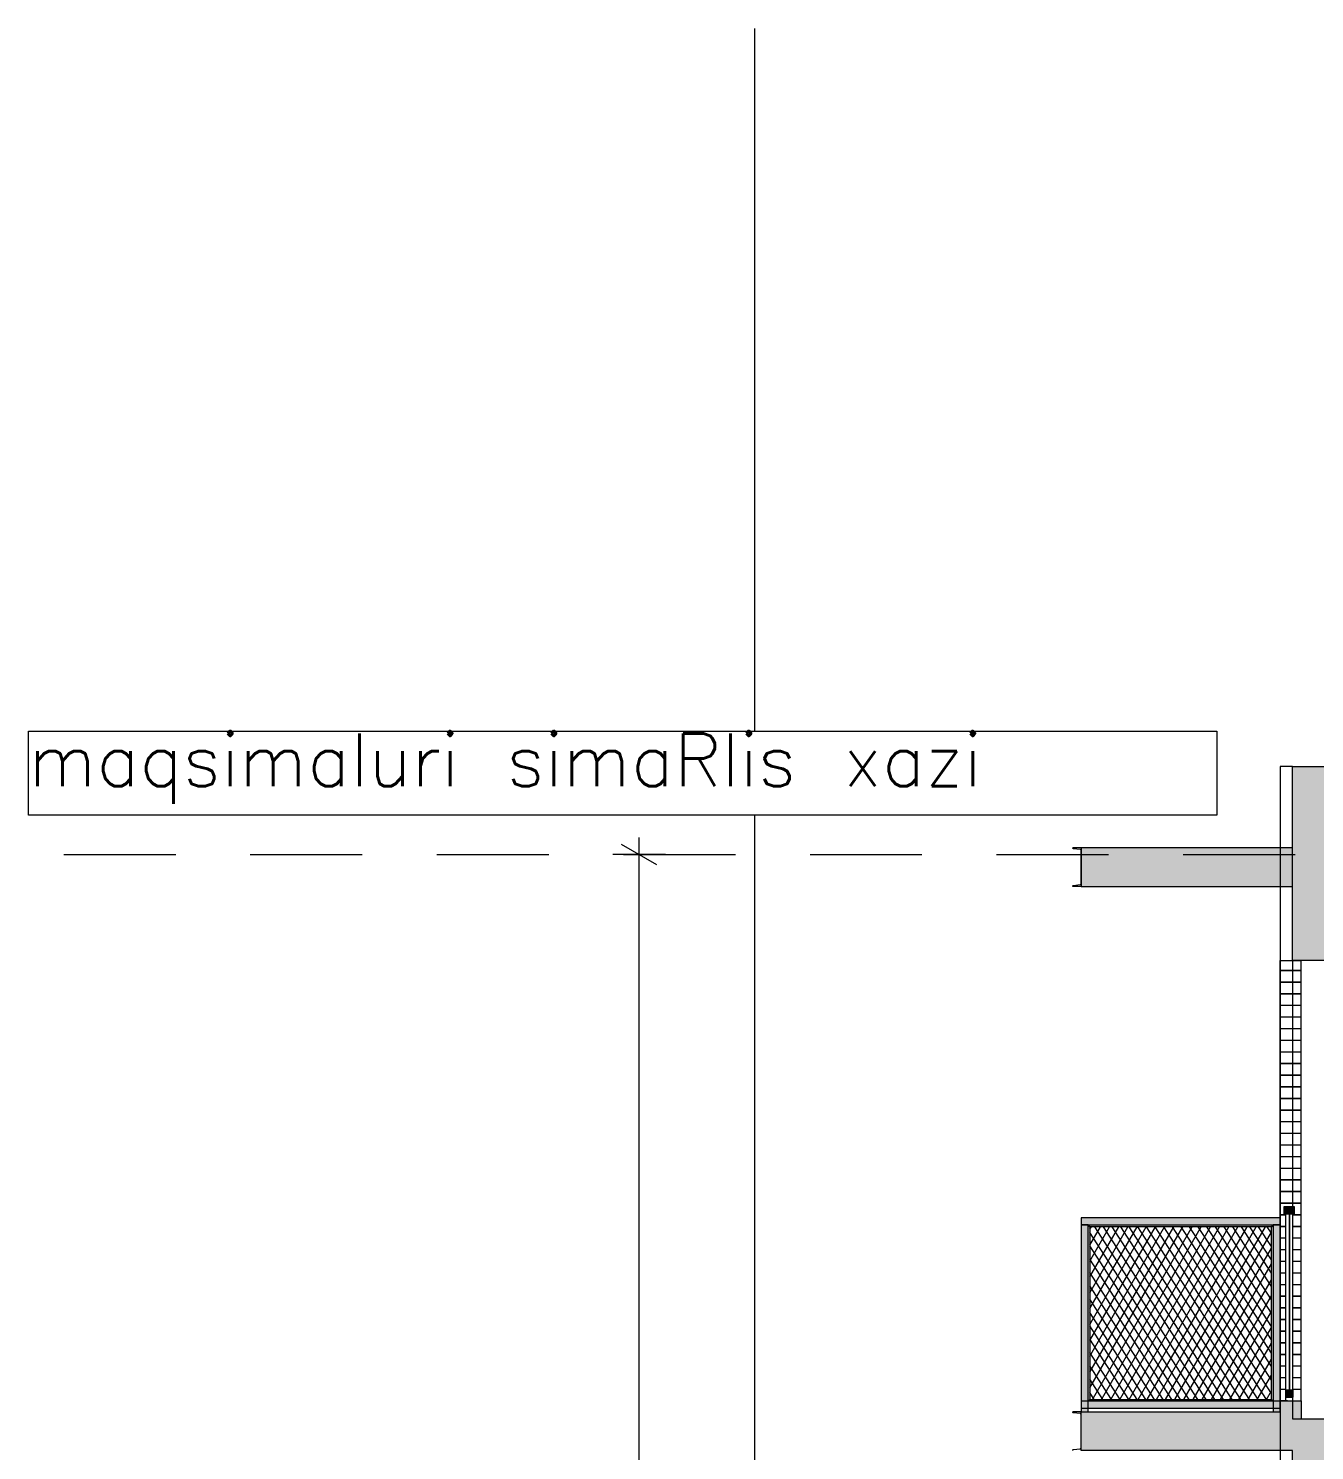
# Model space of a CAD drawing. Header units: millimetres. Extents: x 475616349 to 476941521, y 4620115302 to 4621446928.
# Drawn here: x 476641411 to 476648706, y 4620579190 to 4620587257 of the extents above; entities that cross this region are included whole.
import ezdxf

# ---------------------------------------------------------------- set-up
doc = ezdxf.new("R2010")
doc.units = ezdxf.units.MM
doc.header["$MEASUREMENT"] = 0
doc.set_wipeout_variables(frame=1)
doc.linetypes.add('Long Dashed', pattern=[1058.333302, 634.99999, -423.333311])
for name, color, linetype, lineweight in [('2D Drafting - General_Pen_No__250_Pen_No__7', 7, 'Continuous', 0), ('gegmebi_Pen_No__7_Pen_No__250', 7, 'Continuous', 0), ('kar-panjara_Pen_No__7_Pen_No__250', 7, 'Continuous', 0), ('New_._Pen_No__4', 7, 'Continuous', 0), ('New_._Pen_No__65', 65, 'Continuous', 0), ('New_2D Drafting - General_Pen_No__30_Pen_No__9_Pen_No__9_Pen_No__255', 255, 'Continuous', 0), ('New_2D Drafting - General_Pen_No__30_Pen_No__9_Pen_No__9_Pen_No__4', 7, 'Continuous', 0), ('New_2D Drafting - General_Pen_No__30_Pen_No__9_Pen_No__9_Pen_No__7', 7, 'Continuous', 0), ('New_2D Drafting - General_Pen_No__4', 7, 'Continuous', 0), ('New_2D Drafting - General_Pen_No__7', 7, 'Continuous', 0), ('New_reg_nak_Pen_No__7', 7, 'Continuous', 0), ('New_Structural - Bearing_Pen_No__1', 1, 'Continuous', 0), ('New_Structural - Bearing_Pen_No__250', 7, 'Continuous', 0), ('Structural - Bearing_Pen_No__250', 7, 'Continuous', 0), ('Structural - Bearing_Pen_No__7', 7, 'Continuous', 0), ('zoma_Pen_No__1', 1, 'Continuous', 0)]:
    doc.layers.add(name, color=color, linetype=linetype, lineweight=lineweight)
doc.layers.add('New_Structural - Bearing_Pen_No__14', color=7, linetype='Continuous', lineweight=0, true_color=0xc6880c)
doc.layers.add('zoma', color=7, linetype='Continuous')
doc.styles.add('GENERATED_STYLE_2', font='arial.ttf')
doc.dimstyles.new('GENERATED_STYLE__36', dxfattribs={"dimtxt": 300, "dimasz": 152, "dimexe": 0.18, "dimexo": 3, "dimgap": 0.09, "dimtad": 1, "dimlfac": 0.001, "dimzin": 0, "dimdsep": 46, "dimtxsty": 'GENERATED_STYLE_2', "dimblk": 'ARROWHEAD_2', "dimblk1": 'ARROWHEAD_2', "dimblk2": 'ARROWHEAD_2', "dimcen": 0.09, "dimclrd": 1, "dimclre": 1, "dimclrt": 1, "dimadec": 0, "dimazin": 0, "dimtfac": 1, "dimtdec": 4, "dimtmove": 0, "dimatfit": 3, "dimfxl": 1, "dimtolj": 1, "dimtzin": 0, "dimarcsym": 0})

# ---------------------------------------------------------------- blocks, each defined once
blk = doc.blocks.new('*D1984', base_point=(476577134.1, 4620325125.7))
at = {"layer": 'zoma_Pen_No__1', "color": 1, "linetype": 'Continuous', "lineweight": 0, "transparency": 16777216}
for p, q in [((476644875.5, 4620582570.4), (476644875.5, 4620582668.2)), ((476645025.5, 4620582570.4), (476644725.5, 4620582570.4)), ((476644975.5, 4620582512.7), (476644775.5, 4620582628.2)), ((476644875.5, 4620567570.4), (476644875.5, 4620582570.4)), ((476644775.5, 4620567628.1), (476644975.5, 4620567512.6)), ((476645025.5, 4620567570.4), (476644725.5, 4620567570.4)), ((476644875.5, 4620567472.6), (476644875.5, 4620567570.4))]:
    blk.add_line(p, q, dxfattribs=at)
at = {"layer": 'zoma_Pen_No__1', "color": 1, "lineweight": 0, "transparency": 16777216, "insert": (476644815.5, 4620574557.5), "char_height": 300, "attachment_point": 7, "rotation": 90, "style": 'GENERATED_STYLE_2'}
blk.add_mtext('\\A1;{\\pql;\\fArial CYR|b0|i0|c204|p34;15.00}', dxfattribs=at)
blk = doc.blocks.new('ARROWHEAD_2')
at = {"color": 0, "linetype": 'Continuous', "lineweight": 0}
for p, q in [((-0.378, -0.655), (0.378, 0.655)), ((0, 0), (-1, 0))]:
    blk.add_line(p, q, dxfattribs=at)

msp = doc.modelspace()

# ---------------------------------------------------------------- hatches: boundary and pattern name
at = {"layer": '2D Drafting - General_Pen_No__250_Pen_No__7', "linetype": 'Continuous', "lineweight": 0}
for points in [[(476648581.758, 4620581970.438), (476648581.758, 4620583070.007), (476648781.412, 4620583070.007), (476648781.412, 4620582570.439), (476660841.375, 4620582570.439), (476660841.375, 4620582340.346), (476659331.824, 4620582340.346), (476659031.408, 4620582340.346), (476648881.408, 4620582340.346), (476648881.408, 4620581970.438)], [(476647381.778, 4620582609.629), (476647381.778, 4620582389.559), (476648581.244, 4620582389.559), (476648581.244, 4620582609.63)], [(476647381.778, 4620579409.629), (476648511.408, 4620579409.63), (476648511.408, 4620579471.439), (476648581.757, 4620579471.439), (476648631.409, 4620579471.439), (476648631.409, 4620579370.439), (476660841.375, 4620579370.439), (476660841.375, 4620579140.346), (476659331.824, 4620579140.346), (476659031.408, 4620579140.346), (476648881.408, 4620579140.346), (476648881.408, 4620578770.439), (476648581.658, 4620578770.439), (476648581.717, 4620579189.559), (476648581.244, 4620579189.559), (476648543.451, 4620579189.559), (476647381.778, 4620579189.559)]]:
    msp.add_hatch(color=7, dxfattribs=at).paths.add_polyline_path(points)
at = {"layer": 'New_2D Drafting - General_Pen_No__30_Pen_No__9_Pen_No__9_Pen_No__255', "linetype": 'Continuous', "lineweight": 0}
for points in [[(476647381.778, 4620580509.631), (476647381.778, 4620580469.631), (476648511.408, 4620580469.631), (476648511.408, 4620580509.631)], [(476647381.778, 4620579409.629), (476647421.784, 4620579409.629), (476647421.784, 4620580469.631), (476647381.778, 4620580469.631)], [(476647431.784, 4620579479.629), (476647421.784, 4620579469.629), (476647421.784, 4620580469.631), (476647431.784, 4620580459.631)], [(476647431.784, 4620580459.631), (476647421.784, 4620580469.631), (476648471.402, 4620580469.631), (476648461.402, 4620580459.631)], [(476648471.402, 4620579469.629), (476648461.402, 4620579479.629), (476648461.402, 4620580459.631), (476648471.402, 4620580469.631)], [(476648471.402, 4620579409.629), (476648511.408, 4620579409.629), (476648511.408, 4620580469.631), (476648471.402, 4620580469.631)], [(476647381.778, 4620579469.629), (476647381.778, 4620579429.629), (476648511.408, 4620579429.629), (476648511.408, 4620579469.629)], [(476647421.415, 4620579469.629), (476647431.415, 4620579479.629), (476648461.402, 4620579479.629), (476648471.402, 4620579469.629)]]:
    msp.add_hatch(color=255, dxfattribs=at).paths.add_polyline_path(points)
at = {"layer": 'New_2D Drafting - General_Pen_No__30_Pen_No__9_Pen_No__9_Pen_No__4', "linetype": 'Continuous', "lineweight": 0}
for points in [[(476648532.978, 4620580532.44), (476648592.978, 4620580532.44), (476648592.978, 4620580572.44), (476648564.978, 4620580572.44), (476648562.978, 4620580572.44), (476648532.978, 4620580572.44)], [(476648542.978, 4620579492.438), (476648582.978, 4620579492.438), (476648582.978, 4620579532.438), (476648564.978, 4620579532.438), (476648562.978, 4620579532.438), (476648542.978, 4620579532.438)]]:
    msp.add_hatch(color=7, dxfattribs=at).paths.add_polyline_path(points)
at = {"layer": 'New_2D Drafting - General_Pen_No__7', "linetype": 'Continuous', "lineweight": 0}
h = msp.add_hatch(dxfattribs=at)
h.set_pattern_fill('BATT_INSULATION', style=0, pattern_type=2)
h.set_pattern_definition([(60, (476577134.07, 4620325125.74), (-38.971143, 22.5), []), (122.833095, (476577134.07, 4620325125.74), (36.8060797, 18.75), [])])
h.paths.add_polyline_path([(476648461.402, 4620580459.631), (476647431.784, 4620580459.631), (476647431.784, 4620579479.629), (476648461.402, 4620579479.629)])

# ---------------------------------------------------------------- linework, layer by layer
at = {"layer": '2D Drafting - General_Pen_No__250_Pen_No__7', "color": 7, "linetype": 'Continuous', "lineweight": 0, "flags": 128}
for points in [[(476648581.758, 4620581970.438), (476648581.758, 4620583070.007), (476648781.412, 4620583070.007), (476648781.412, 4620582570.439), (476660841.375, 4620582570.439), (476660841.375, 4620582340.346), (476659331.824, 4620582340.346), (476659031.408, 4620582340.346), (476648881.408, 4620582340.346), (476648881.408, 4620581970.438)], [(476647381.778, 4620582609.629), (476647381.778, 4620582389.559), (476648581.244, 4620582389.559), (476648581.244, 4620582609.63)], [(476647381.778, 4620579409.629), (476648511.408, 4620579409.63), (476648511.408, 4620579471.439), (476648581.757, 4620579471.439), (476648631.409, 4620579471.439), (476648631.409, 4620579370.439), (476660841.375, 4620579370.439), (476660841.375, 4620579140.346), (476659331.824, 4620579140.346), (476659031.408, 4620579140.346), (476648881.408, 4620579140.346), (476648881.408, 4620578770.439), (476648581.658, 4620578770.439), (476648581.717, 4620579189.559), (476648581.244, 4620579189.559), (476648543.451, 4620579189.559), (476647381.778, 4620579189.559)]]:
    msp.add_lwpolyline(points, close=True, dxfattribs=at)
at = {"layer": 'gegmebi_Pen_No__7_Pen_No__250', "color": 7, "linetype": 'Continuous', "lineweight": 0}
msp.add_line((476648581.67, 4620583070.007), (476660841.375, 4620583070.007), dxfattribs=at)
at = {"layer": 'kar-panjara_Pen_No__7_Pen_No__250', "color": 7, "linetype": 'Continuous', "lineweight": 0, "flags": 128}
msp.add_lwpolyline([(476648581.67, 4620581970.438), (476648581.67, 4620579370.439), (476648981.67, 4620579370.439), (476648981.67, 4620581970.438)], close=True, dxfattribs=at)
at = {"layer": 'New_2D Drafting - General_Pen_No__30_Pen_No__9_Pen_No__9_Pen_No__7', "color": 7, "linetype": 'Continuous', "lineweight": 0, "flags": 128}
for points in [[(476648532.978, 4620580532.44), (476648592.978, 4620580532.44), (476648592.978, 4620580572.44), (476648564.978, 4620580572.44), (476648562.978, 4620580572.44), (476648532.978, 4620580572.44)], [(476647381.778, 4620580509.631), (476647381.778, 4620580469.631), (476648511.408, 4620580469.631), (476648511.408, 4620580509.631)], [(476647381.778, 4620579409.629), (476647421.784, 4620579409.629), (476647421.784, 4620580469.631), (476647381.778, 4620580469.631)], [(476647431.784, 4620579479.629), (476647421.784, 4620579469.629), (476647421.784, 4620580469.631), (476647431.784, 4620580459.631)], [(476647431.784, 4620580459.631), (476647421.784, 4620580469.631), (476648471.402, 4620580469.631), (476648461.402, 4620580459.631)], [(476648471.402, 4620579469.629), (476648461.402, 4620579479.629), (476648461.402, 4620580459.631), (476648471.402, 4620580469.631)], [(476648471.402, 4620579409.629), (476648511.408, 4620579409.629), (476648511.408, 4620580469.631), (476648471.402, 4620580469.631)], [(476648542.978, 4620579492.438), (476648582.978, 4620579492.438), (476648582.978, 4620579532.438), (476648564.978, 4620579532.438), (476648562.978, 4620579532.438), (476648542.978, 4620579532.438)], [(476647381.778, 4620579469.629), (476647381.778, 4620579429.629), (476648511.408, 4620579429.629), (476648511.408, 4620579469.629)], [(476647421.415, 4620579469.629), (476647431.415, 4620579479.629), (476648461.402, 4620579479.629), (476648471.402, 4620579469.629)]]:
    msp.add_lwpolyline(points, close=True, dxfattribs=at)
at = {"layer": 'New_2D Drafting - General_Pen_No__4', "color": 7, "linetype": 'Continuous', "lineweight": 0, "flags": 128}
msp.add_lwpolyline([(476648461.402, 4620580459.631), (476647431.784, 4620580459.631), (476647431.784, 4620579479.629), (476648461.402, 4620579479.629)], close=True, dxfattribs=at)
at = {"layer": 'New_reg_nak_Pen_No__7', "color": 7, "linetype": 'Continuous', "lineweight": 0}
for p, q in [((476647381.778, 4620582609.559), (476647335.452, 4620582609.559)), ((476647381.778, 4620582389.559), (476647335.452, 4620582389.559)), ((476647381.778, 4620579409.559), (476647335.452, 4620579409.559))]:
    msp.add_line(p, q, dxfattribs=at)
at = {"layer": 'New_reg_nak_Pen_No__7', "color": 7, "linetype": 'Continuous', "lineweight": 0, "flags": 128}
msp.add_lwpolyline([(476648581.67, 4620583070.007), (476648511.398, 4620583070.005), (476648511.425, 4620576271.438), (476648511.57, 4620576271.438), (476648511.643, 4620569870.43), (476648581.57, 4620569870.431)], dxfattribs=at)
at = {"layer": 'New_Structural - Bearing_Pen_No__1', "color": 1, "linetype": 'Continuous', "lineweight": 0}
msp.add_line((476645529.791, 4620587257.227), (476645529.791, 4620560525.901), dxfattribs=at)
at = {"layer": 'New_Structural - Bearing_Pen_No__14', "color": 42, "linetype": 'Long Dashed', "lineweight": 0, "true_color": 0xc6880c}
msp.add_line((476641611.132, 4620582570.439), (476672045.393, 4620582570.439), dxfattribs=at)
at = {"layer": 'New_Structural - Bearing_Pen_No__250', "color": 7, "linetype": 'Continuous', "lineweight": 0}
for p, q in [((476648511.408, 4620581914.438), (476648511.408, 4620581970.438)), ((476648511.408, 4620581970.438), (476648631.408, 4620581970.438)), ((476648511.408, 4620581914.438), (476648631.408, 4620581914.438)), ((476648511.408, 4620581848.438), (476648511.408, 4620581913.438)), ((476648511.408, 4620581913.438), (476648631.408, 4620581913.438)), ((476648593.173, 4620581971.438), (476648593.173, 4620581970.438)), ((476648593.173, 4620581914.438), (476648593.173, 4620581913.438)), ((476648631.408, 4620581914.438), (476648631.408, 4620581970.438)), ((476648631.408, 4620581848.438), (476648631.408, 4620581913.438)), ((476648511.408, 4620581848.438), (476648631.408, 4620581848.438)), ((476648511.408, 4620581782.438), (476648511.408, 4620581847.438)), ((476648511.408, 4620581847.438), (476648631.408, 4620581847.438)), ((476648593.173, 4620581848.438), (476648593.173, 4620581847.438)), ((476648631.408, 4620581782.438), (476648631.408, 4620581847.438)), ((476648511.408, 4620581782.438), (476648631.408, 4620581782.438)), ((476648511.408, 4620581716.438), (476648511.408, 4620581781.438)), ((476648511.408, 4620581781.438), (476648631.408, 4620581781.438)), ((476648593.173, 4620581782.438), (476648593.173, 4620581781.438)), ((476648631.408, 4620581716.438), (476648631.408, 4620581781.438)), ((476648511.408, 4620581716.438), (476648631.408, 4620581716.438)), ((476648511.408, 4620581650.438), (476648511.408, 4620581715.438)), ((476648511.408, 4620581715.438), (476648631.408, 4620581715.438)), ((476648593.173, 4620581716.438), (476648593.173, 4620581715.438)), ((476648631.408, 4620581650.438), (476648631.408, 4620581715.438)), ((476648511.408, 4620581650.438), (476648631.408, 4620581650.438)), ((476648511.408, 4620581584.438), (476648511.408, 4620581649.438)), ((476648511.408, 4620581649.438), (476648631.408, 4620581649.438)), ((476648593.173, 4620581650.438), (476648593.173, 4620581649.438)), ((476648631.408, 4620581584.438), (476648631.408, 4620581649.438)), ((476648511.408, 4620581584.438), (476648631.408, 4620581584.438)), ((476648511.408, 4620581518.438), (476648511.408, 4620581583.438)), ((476648511.408, 4620581583.438), (476648631.408, 4620581583.438)), ((476648511.408, 4620581518.438), (476648631.408, 4620581518.438)), ((476648511.408, 4620581452.438), (476648511.408, 4620581517.438)), ((476648511.408, 4620581517.438), (476648631.408, 4620581517.438)), ((476648593.173, 4620581584.438), (476648593.173, 4620581583.438)), ((476648593.173, 4620581518.438), (476648593.173, 4620581517.438)), ((476648631.408, 4620581518.438), (476648631.408, 4620581583.438)), ((476648631.408, 4620581452.438), (476648631.408, 4620581517.438)), ((476648511.408, 4620581452.438), (476648631.408, 4620581452.438)), ((476648511.408, 4620581386.438), (476648511.408, 4620581451.438)), ((476648511.408, 4620581451.438), (476648631.408, 4620581451.438)), ((476648593.173, 4620581452.438), (476648593.173, 4620581451.438)), ((476648631.408, 4620581386.438), (476648631.408, 4620581451.438)), ((476648511.408, 4620581386.438), (476648631.408, 4620581386.438)), ((476648511.408, 4620581320.438), (476648511.408, 4620581385.438)), ((476648511.408, 4620581385.438), (476648631.408, 4620581385.438)), ((476648593.173, 4620581386.438), (476648593.173, 4620581385.438)), ((476648631.408, 4620581320.438), (476648631.408, 4620581385.438)), ((476648511.408, 4620581320.438), (476648631.408, 4620581320.438)), ((476648511.408, 4620581254.438), (476648511.408, 4620581319.438)), ((476648511.408, 4620581319.438), (476648631.408, 4620581319.438)), ((476648593.173, 4620581320.438), (476648593.173, 4620581319.438)), ((476648631.408, 4620581254.438), (476648631.408, 4620581319.438)), ((476648511.408, 4620581254.438), (476648631.408, 4620581254.438)), ((476648511.408, 4620581188.438), (476648511.408, 4620581253.438)), ((476648511.408, 4620581253.438), (476648631.408, 4620581253.438)), ((476648511.408, 4620581188.438), (476648631.408, 4620581188.438)), ((476648511.408, 4620581122.438), (476648511.408, 4620581187.438)), ((476648511.408, 4620581187.438), (476648631.408, 4620581187.438)), ((476648593.173, 4620581254.438), (476648593.173, 4620581253.438)), ((476648593.173, 4620581188.438), (476648593.173, 4620581187.438)), ((476648631.408, 4620581188.438), (476648631.408, 4620581253.438)), ((476648631.408, 4620581122.438), (476648631.408, 4620581187.438)), ((476648511.408, 4620581122.438), (476648631.408, 4620581122.438)), ((476648511.408, 4620581056.438), (476648511.408, 4620581121.438)), ((476648511.408, 4620581121.438), (476648631.408, 4620581121.438)), ((476648593.173, 4620581122.438), (476648593.173, 4620581121.438)), ((476648631.408, 4620581056.438), (476648631.408, 4620581121.438)), ((476648511.408, 4620581056.438), (476648631.408, 4620581056.438)), ((476648511.408, 4620580990.438), (476648511.408, 4620581055.438)), ((476648511.408, 4620581055.438), (476648631.408, 4620581055.438)), ((476648593.173, 4620581056.438), (476648593.173, 4620581055.438)), ((476648631.408, 4620580990.438), (476648631.408, 4620581055.438)), ((476648511.408, 4620580990.438), (476648631.408, 4620580990.438)), ((476648511.408, 4620580924.438), (476648511.408, 4620580989.438)), ((476648511.408, 4620580989.438), (476648631.408, 4620580989.438)), ((476648593.173, 4620580990.438), (476648593.173, 4620580989.438)), ((476648631.408, 4620580924.438), (476648631.408, 4620580989.438)), ((476648511.408, 4620580924.438), (476648631.408, 4620580924.438)), ((476648511.408, 4620580858.438), (476648511.408, 4620580923.438)), ((476648511.408, 4620580923.438), (476648631.408, 4620580923.438)), ((476648593.173, 4620580924.438), (476648593.173, 4620580923.438)), ((476648631.408, 4620580858.438), (476648631.408, 4620580923.438)), ((476648511.408, 4620580858.438), (476648631.408, 4620580858.438)), ((476648511.408, 4620580792.438), (476648511.408, 4620580857.438)), ((476648511.408, 4620580857.438), (476648631.408, 4620580857.438)), ((476648511.408, 4620580792.438), (476648631.408, 4620580792.438)), ((476648511.408, 4620580726.438), (476648511.408, 4620580791.438)), ((476648511.408, 4620580791.438), (476648631.408, 4620580791.438)), ((476648593.173, 4620580858.438), (476648593.173, 4620580857.438)), ((476648593.173, 4620580792.438), (476648593.173, 4620580791.438)), ((476648631.408, 4620580792.438), (476648631.408, 4620580857.438)), ((476648631.408, 4620580726.438), (476648631.408, 4620580791.438)), ((476648511.408, 4620580726.438), (476648631.408, 4620580726.438)), ((476648511.408, 4620580660.438), (476648511.408, 4620580725.438)), ((476648511.408, 4620580725.438), (476648631.408, 4620580725.438)), ((476648593.173, 4620580726.438), (476648593.173, 4620580725.438)), ((476648631.408, 4620580660.438), (476648631.408, 4620580725.438)), ((476648511.408, 4620580660.438), (476648631.408, 4620580660.438)), ((476648511.408, 4620580594.438), (476648511.408, 4620580659.438)), ((476648511.408, 4620580659.438), (476648631.408, 4620580659.438)), ((476648593.173, 4620580660.438), (476648593.173, 4620580659.438)), ((476648631.408, 4620580594.438), (476648631.408, 4620580659.438)), ((476648511.408, 4620580594.438), (476648631.408, 4620580594.438)), ((476648511.408, 4620580528.438), (476648511.408, 4620580593.438)), ((476648511.408, 4620580593.438), (476648631.408, 4620580593.438)), ((476648582.978, 4620580572.44), (476648542.978, 4620580572.44)), ((476648593.173, 4620580594.438), (476648593.173, 4620580593.438)), ((476648631.408, 4620580528.438), (476648631.408, 4620580593.438)), ((476648511.408, 4620580528.438), (476648542.817, 4620580528.438)), ((476648511.408, 4620580462.438), (476648511.408, 4620580527.438)), ((476648511.408, 4620580527.438), (476648542.817, 4620580527.438)), ((476648511.408, 4620580462.438), (476648542.817, 4620580462.438)), ((476648511.408, 4620580396.438), (476648511.408, 4620580461.438)), ((476648511.408, 4620580461.438), (476648542.817, 4620580461.438)), ((476648562.978, 4620580532.44), (476648562.978, 4620579532.438)), ((476648564.978, 4620580532.44), (476648564.978, 4620579532.438)), ((476648582.817, 4620580528.438), (476648631.408, 4620580528.438)), ((476648582.817, 4620580527.438), (476648631.408, 4620580527.438)), ((476648582.817, 4620580462.438), (476648631.408, 4620580462.438)), ((476648582.817, 4620580461.438), (476648631.408, 4620580461.438)), ((476648593.173, 4620580527.438), (476648593.173, 4620580528.438)), ((476648593.173, 4620580461.438), (476648593.173, 4620580462.438)), ((476648631.408, 4620580462.438), (476648631.408, 4620580527.438)), ((476648631.408, 4620580396.438), (476648631.408, 4620580461.438)), ((476648511.408, 4620580396.438), (476648542.817, 4620580396.438)), ((476648511.408, 4620580330.438), (476648511.408, 4620580395.438)), ((476648511.408, 4620580395.438), (476648542.817, 4620580395.438)), ((476648582.817, 4620580396.438), (476648631.408, 4620580396.438)), ((476648582.817, 4620580395.438), (476648631.408, 4620580395.438)), ((476648593.173, 4620580395.438), (476648593.173, 4620580396.438)), ((476648631.408, 4620580330.438), (476648631.408, 4620580395.438)), ((476648511.408, 4620580330.438), (476648542.817, 4620580330.438)), ((476648511.408, 4620580264.438), (476648511.408, 4620580329.438)), ((476648511.408, 4620580329.438), (476648542.817, 4620580329.438)), ((476648582.817, 4620580330.438), (476648631.408, 4620580330.438)), ((476648582.817, 4620580329.438), (476648631.408, 4620580329.438)), ((476648593.173, 4620580329.438), (476648593.173, 4620580330.438)), ((476648631.408, 4620580264.438), (476648631.408, 4620580329.438)), ((476648511.408, 4620580264.438), (476648542.817, 4620580264.438)), ((476648511.408, 4620580198.438), (476648511.408, 4620580263.438)), ((476648511.408, 4620580263.438), (476648542.817, 4620580263.438)), ((476648582.817, 4620580264.438), (476648631.408, 4620580264.438)), ((476648582.817, 4620580263.438), (476648631.408, 4620580263.438)), ((476648593.173, 4620580263.438), (476648593.173, 4620580264.438)), ((476648631.408, 4620580198.438), (476648631.408, 4620580263.438)), ((476648511.408, 4620580198.438), (476648542.817, 4620580198.438)), ((476648511.408, 4620580132.438), (476648511.408, 4620580197.438)), ((476648511.408, 4620580197.438), (476648542.817, 4620580197.438)), ((476648511.408, 4620580132.438), (476648542.817, 4620580132.438)), ((476648582.817, 4620580198.438), (476648631.408, 4620580198.438)), ((476648582.817, 4620580197.438), (476648631.408, 4620580197.438)), ((476648582.817, 4620580132.438), (476648631.408, 4620580132.438)), ((476648593.173, 4620580197.438), (476648593.173, 4620580198.438)), ((476648593.173, 4620580131.438), (476648593.173, 4620580132.438)), ((476648631.408, 4620580132.438), (476648631.408, 4620580197.438)), ((476648511.408, 4620580066.438), (476648511.408, 4620580131.438)), ((476648511.408, 4620580131.438), (476648542.817, 4620580131.438)), ((476648511.408, 4620580066.438), (476648542.817, 4620580066.438)), ((476648511.408, 4620580000.438), (476648511.408, 4620580065.438)), ((476648511.408, 4620580065.438), (476648542.817, 4620580065.438)), ((476648582.817, 4620580131.438), (476648631.408, 4620580131.438)), ((476648582.817, 4620580066.438), (476648631.408, 4620580066.438)), ((476648582.817, 4620580065.438), (476648631.408, 4620580065.438)), ((476648593.173, 4620580065.438), (476648593.173, 4620580066.438)), ((476648631.408, 4620580066.438), (476648631.408, 4620580131.438)), ((476648631.408, 4620580000.438), (476648631.408, 4620580065.438)), ((476648511.408, 4620580000.438), (476648542.817, 4620580000.438)), ((476648511.408, 4620579934.438), (476648511.408, 4620579999.438)), ((476648511.408, 4620579999.438), (476648542.817, 4620579999.438)), ((476648582.817, 4620580000.438), (476648631.408, 4620580000.438)), ((476648582.817, 4620579999.438), (476648631.408, 4620579999.438)), ((476648593.173, 4620579999.438), (476648593.173, 4620580000.438)), ((476648631.408, 4620579934.438), (476648631.408, 4620579999.438)), ((476648511.408, 4620579934.438), (476648542.817, 4620579934.438)), ((476648511.408, 4620579868.438), (476648511.408, 4620579933.438)), ((476648511.408, 4620579933.438), (476648542.817, 4620579933.438)), ((476648582.817, 4620579934.438), (476648631.408, 4620579934.438)), ((476648582.817, 4620579933.438), (476648631.408, 4620579933.438)), ((476648593.173, 4620579933.438), (476648593.173, 4620579934.438)), ((476648631.408, 4620579868.438), (476648631.408, 4620579933.438)), ((476648511.408, 4620579868.438), (476648542.817, 4620579868.438)), ((476648511.408, 4620579802.438), (476648511.408, 4620579867.438)), ((476648511.408, 4620579867.438), (476648542.817, 4620579867.438)), ((476648582.817, 4620579868.438), (476648631.408, 4620579868.438)), ((476648582.817, 4620579867.438), (476648631.408, 4620579867.438)), ((476648593.173, 4620579867.438), (476648593.173, 4620579868.438)), ((476648631.408, 4620579802.438), (476648631.408, 4620579867.438)), ((476648511.408, 4620579802.438), (476648542.817, 4620579802.438)), ((476648511.408, 4620579736.438), (476648511.408, 4620579801.438)), ((476648511.408, 4620579801.438), (476648542.817, 4620579801.438)), ((476648511.408, 4620579736.438), (476648542.817, 4620579736.438)), ((476648511.408, 4620579670.438), (476648511.408, 4620579735.438)), ((476648511.408, 4620579735.438), (476648542.817, 4620579735.438)), ((476648582.817, 4620579802.438), (476648631.408, 4620579802.438)), ((476648582.817, 4620579801.438), (476648631.408, 4620579801.438)), ((476648582.817, 4620579736.438), (476648631.408, 4620579736.438)), ((476648582.817, 4620579735.438), (476648631.408, 4620579735.438)), ((476648593.173, 4620579801.438), (476648593.173, 4620579802.438)), ((476648593.173, 4620579735.438), (476648593.173, 4620579736.438)), ((476648631.408, 4620579736.438), (476648631.408, 4620579801.438)), ((476648631.408, 4620579670.438), (476648631.408, 4620579735.438)), ((476648511.408, 4620579670.438), (476648542.817, 4620579670.438)), ((476648511.408, 4620579604.438), (476648511.408, 4620579669.438)), ((476648511.408, 4620579669.438), (476648542.817, 4620579669.438)), ((476648582.817, 4620579670.438), (476648631.408, 4620579670.438)), ((476648582.817, 4620579669.438), (476648631.408, 4620579669.438)), ((476648593.173, 4620579669.438), (476648593.173, 4620579670.438)), ((476648631.408, 4620579604.438), (476648631.408, 4620579669.438)), ((476648511.408, 4620579604.438), (476648542.817, 4620579604.438)), ((476648511.408, 4620579538.438), (476648511.408, 4620579603.438)), ((476648511.408, 4620579603.438), (476648542.817, 4620579603.438)), ((476648582.817, 4620579604.438), (476648631.408, 4620579604.438)), ((476648582.817, 4620579603.438), (476648631.408, 4620579603.438)), ((476648593.173, 4620579603.438), (476648593.173, 4620579604.438)), ((476648631.408, 4620579538.438), (476648631.408, 4620579603.438)), ((476648511.408, 4620579538.438), (476648542.817, 4620579538.438)), ((476648511.408, 4620579472.438), (476648511.408, 4620579537.438)), ((476648511.408, 4620579537.438), (476648542.817, 4620579537.438)), ((476648542.978, 4620579532.438), (476648542.978, 4620579492.438)), ((476648562.978, 4620579532.438), (476648542.978, 4620579532.438)), ((476648582.978, 4620579492.438), (476648542.978, 4620579492.438)), ((476648582.978, 4620579532.438), (476648564.978, 4620579532.438)), ((476648582.817, 4620579538.438), (476648631.408, 4620579538.438)), ((476648582.817, 4620579537.438), (476648631.408, 4620579537.438)), ((476648582.978, 4620579532.438), (476648582.978, 4620579492.438)), ((476648593.173, 4620579537.438), (476648593.173, 4620579538.438)), ((476648631.408, 4620579472.438), (476648631.408, 4620579537.438)), ((476648511.408, 4620579472.438), (476648542.817, 4620579472.438)), ((476648582.817, 4620579472.438), (476648631.408, 4620579472.438)), ((476648593.173, 4620579472.438), (476648593.173, 4620579471.438))]:
    msp.add_line(p, q, dxfattribs=at)
at = {"layer": 'Structural - Bearing_Pen_No__250', "color": 7, "linetype": 'Continuous', "lineweight": 0}
for p, q in [((476648511.408, 4620581913.438), (476648511.408, 4620581914.438)), ((476648511.408, 4620581847.438), (476648511.408, 4620581848.438)), ((476648511.408, 4620581781.438), (476648511.408, 4620581782.438)), ((476648511.408, 4620581715.438), (476648511.408, 4620581716.438)), ((476648511.408, 4620581649.438), (476648511.408, 4620581650.438)), ((476648511.408, 4620581583.438), (476648511.408, 4620581584.438)), ((476648511.408, 4620581517.438), (476648511.408, 4620581518.438)), ((476648511.408, 4620581451.438), (476648511.408, 4620581452.438)), ((476648511.408, 4620581385.438), (476648511.408, 4620581386.438)), ((476648511.408, 4620581319.438), (476648511.408, 4620581320.438)), ((476648511.408, 4620581253.438), (476648511.408, 4620581254.438)), ((476648511.408, 4620581187.438), (476648511.408, 4620581188.438)), ((476648511.408, 4620581121.438), (476648511.408, 4620581122.438)), ((476648511.408, 4620581055.438), (476648511.408, 4620581056.438)), ((476648511.408, 4620580989.438), (476648511.408, 4620580990.438)), ((476648511.408, 4620580923.438), (476648511.408, 4620580924.438)), ((476648511.408, 4620580857.438), (476648511.408, 4620580858.438)), ((476648511.408, 4620580791.438), (476648511.408, 4620580792.438)), ((476648511.408, 4620580725.438), (476648511.408, 4620580726.438)), ((476648511.408, 4620580659.438), (476648511.408, 4620580660.438)), ((476648511.408, 4620580593.438), (476648511.408, 4620580594.438)), ((476648511.408, 4620580527.438), (476648511.408, 4620580528.438)), ((476648511.408, 4620580461.438), (476648511.408, 4620580462.438)), ((476648542.978, 4620579472.438), (476648542.978, 4620580532.44)), ((476648582.978, 4620579472.438), (476648582.978, 4620580532.44)), ((476648511.408, 4620580395.438), (476648511.408, 4620580396.438)), ((476648511.408, 4620580329.438), (476648511.408, 4620580330.438)), ((476648511.408, 4620580263.438), (476648511.408, 4620580264.438)), ((476648511.408, 4620580197.438), (476648511.408, 4620580198.438)), ((476648511.408, 4620580131.438), (476648511.408, 4620580132.438)), ((476648511.408, 4620580065.438), (476648511.408, 4620580066.438)), ((476648511.408, 4620579999.438), (476648511.408, 4620580000.438)), ((476648511.408, 4620579933.438), (476648511.408, 4620579934.438)), ((476648511.408, 4620579867.438), (476648511.408, 4620579868.438)), ((476648511.408, 4620579801.438), (476648511.408, 4620579802.438)), ((476648511.408, 4620579735.438), (476648511.408, 4620579736.438)), ((476648511.408, 4620579669.438), (476648511.408, 4620579670.438)), ((476648511.408, 4620579603.438), (476648511.408, 4620579604.438)), ((476648511.408, 4620579537.438), (476648511.408, 4620579538.438)), ((476648511.408, 4620579471.438), (476648511.408, 4620579472.438)), ((476648553.173, 4620579471.438), (476648511.408, 4620579471.438)), ((476648542.817, 4620579472.438), (476648582.817, 4620579472.438))]:
    msp.add_line(p, q, dxfattribs=at)
at = {"layer": 'Structural - Bearing_Pen_No__7', "color": 7, "linetype": 'Continuous', "lineweight": 0}
for p, q in [((476647335.452, 4620582607.134), (476647335.452, 4620582609.629)), ((476647335.851, 4620582605.604), (476647335.452, 4620582607.134)), ((476647336.989, 4620582604.306), (476647335.851, 4620582605.604)), ((476647338.692, 4620582603.439), (476647336.989, 4620582604.306)), ((476647339.914, 4620582603.179), (476647338.692, 4620582603.439)), ((476647377.315, 4620582599.189), (476647339.914, 4620582603.179)), ((476647378.537, 4620582598.93), (476647377.315, 4620582599.189)), ((476647380.24, 4620582598.063), (476647378.537, 4620582598.93)), ((476647381.378, 4620582596.765), (476647380.24, 4620582598.063)), ((476647381.778, 4620582595.234), (476647381.378, 4620582596.765)), ((476647381.778, 4620582404.024), (476647381.778, 4620582595.234)), ((476647335.452, 4620582392.124), (476647335.851, 4620582393.655)), ((476647335.452, 4620582389.629), (476647335.452, 4620582392.124)), ((476647335.851, 4620582393.655), (476647336.989, 4620582394.953)), ((476647336.989, 4620582394.953), (476647338.692, 4620582395.82)), ((476647338.692, 4620582395.82), (476647339.914, 4620582396.079)), ((476647339.914, 4620582396.079), (476647377.315, 4620582400.069)), ((476647377.315, 4620582400.069), (476647378.537, 4620582400.329)), ((476647378.537, 4620582400.329), (476647380.24, 4620582401.196)), ((476647380.24, 4620582401.196), (476647381.378, 4620582402.493)), ((476647381.378, 4620582402.493), (476647381.778, 4620582404.024)), ((476647335.452, 4620579407.134), (476647335.452, 4620579409.629)), ((476647335.851, 4620579405.604), (476647335.452, 4620579407.134)), ((476647336.989, 4620579404.306), (476647335.851, 4620579405.604)), ((476647338.692, 4620579403.439), (476647336.989, 4620579404.306)), ((476647339.914, 4620579403.179), (476647338.692, 4620579403.439)), ((476647377.315, 4620579399.189), (476647339.914, 4620579403.179)), ((476647378.537, 4620579398.93), (476647377.315, 4620579399.189)), ((476647380.24, 4620579398.063), (476647378.537, 4620579398.93)), ((476647381.378, 4620579396.765), (476647380.24, 4620579398.063)), ((476647381.778, 4620579395.234), (476647381.378, 4620579396.765)), ((476647381.778, 4620579204.024), (476647381.778, 4620579395.234)), ((476647335.452, 4620579192.124), (476647335.851, 4620579193.655)), ((476647335.452, 4620579189.629), (476647335.452, 4620579192.124)), ((476647335.851, 4620579193.655), (476647336.989, 4620579194.953)), ((476647336.989, 4620579194.953), (476647338.692, 4620579195.82)), ((476647338.692, 4620579195.82), (476647339.914, 4620579196.079)), ((476647339.914, 4620579196.079), (476647377.315, 4620579200.069)), ((476647377.315, 4620579200.069), (476647378.537, 4620579200.329)), ((476647378.537, 4620579200.329), (476647380.24, 4620579201.196)), ((476647380.24, 4620579201.196), (476647381.378, 4620579202.493)), ((476647381.378, 4620579202.493), (476647381.778, 4620579204.024))]:
    msp.add_line(p, q, dxfattribs=at)

# ---------------------------------------------------------------- dimensions: what is measured, and where the dimension line sits
at = {"layer": 'zoma', "color": 1, "linetype": 'Continuous', "lineweight": 0}
dim = msp.add_linear_dim(base=(476644875.54, 4620582570.439), p1=(476646003.847, 4620567570.357), p2=(476644875.54, 4620582570.439), angle=90, dimstyle='GENERATED_STYLE__36', dxfattribs=at)
dim.commit()
dim.dimension.update_dxf_attribs({"geometry": '*D1984', "text_midpoint": (476644665.54, 4620575061.485), "dimtype": 160, "text_rotation": 90})

# ---------------------------------------------------------------- next in the draw order: wipeouts: each hides what was drawn before it
at = {"color": 7, "linetype": 'Continuous', "lineweight": 0, "ltscale": 18580410245.79774}
msp.add_wipeout([(476641410.999, 4620583271.391), (476648152.009, 4620583271.391), (476648152.009, 4620582793.265), (476641410.999, 4620582793.265)], dxfattribs=at).dxf.layer = 'New_._Pen_No__4'

# ---------------------------------------------------------------- next in the draw order: linework, layer by layer
at = {"layer": 'New_._Pen_No__65', "color": 65, "linetype": 'Continuous', "lineweight": 0, "flags": 128}
msp.add_lwpolyline([(476641410.999, 4620583271.391), (476648152.009, 4620583271.391), (476648152.009, 4620582793.265), (476641410.999, 4620582793.265)], close=True, dxfattribs=at)

# ---------------------------------------------------------------- next in the draw order: texts
at = {"layer": 'New_._Pen_No__4', "color": 7, "linetype": 'Continuous', "lineweight": 0, "insert": (476641410.999, 4620583257.741), "char_height": 300, "attachment_point": 1}
msp.add_mtext('\\A1;{\\pql;\\Ftxt.shx;maqsimaluri simaRlis xazi}', dxfattribs=at)

doc.saveas('drawing.dxf')
